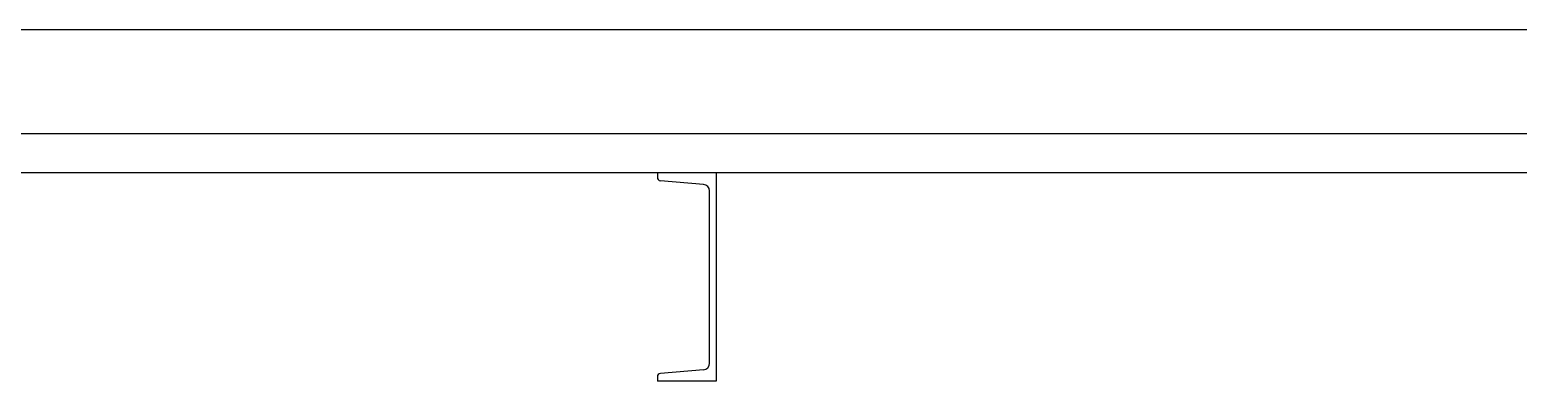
# Model space of a CAD drawing. Header units: millimetres. Extents: x -83614 to 248318, y 36678 to 90681.
# Drawn here: x 227343 to 228792, y 62154 to 62497 of the extents above; entities that cross this region are included whole.
import ezdxf

# ---------------------------------------------------------------- set-up
doc = ezdxf.new("R2010")
doc.units = ezdxf.units.MM
doc.layers.add('Struc_Section_Conc', color=71, linetype='Continuous')
doc.layers.add('Struc_Section_Steel', color=11, linetype='Continuous')

msp = doc.modelspace()

# ---------------------------------------------------------------- linework, layer by layer
at = {"layer": 'Struc_Section_Conc', "ltscale": 2}
for p, q in [((228957.44198, 62496.67032), (226036.44198, 62496.67032)), ((228957.44198, 62356.97032), (226036.44198, 62356.97032))]:
    msp.add_line(p, q, dxfattribs=at)
at = {"layer": 'Struc_Section_Conc', "ltscale": 20}
msp.add_line((228957.44198, 62395.07032), (226036.44198, 62395.07032), dxfattribs=at)
at = {"layer": 'Struc_Section_Steel', "ltscale": 2}
for p, q in [((228011.29198, 62356.97032), (227954.14198, 62356.97032)), ((227954.14198, 62356.97032), (227954.14198, 62352.57688)), ((228011.29198, 62356.97032), (228011.29198, 62153.77032)), ((227999.14542, 62345.73024), (227957.04026, 62349.41397)), ((228004.94198, 62171.33624), (228004.94198, 62339.40441)), ((227954.14198, 62158.16376), (227954.14198, 62153.77032)), ((228011.29198, 62153.77032), (227954.14198, 62153.77032)), ((227999.14542, 62165.0104), (227957.04026, 62161.32668))]:
    msp.add_line(p, q, dxfattribs=at)
for centre, radius, start, end in [((227957.31698, 62352.57688), 3.175, 180, 265), ((227998.59198, 62339.40441), 6.35, 0, 85), ((227998.59198, 62171.33624), 6.35, 275, 0), ((227957.31698, 62158.16376), 3.175, 95, 180)]:
    msp.add_arc(centre, radius, start, end, dxfattribs=at)

doc.saveas('drawing.dxf')
